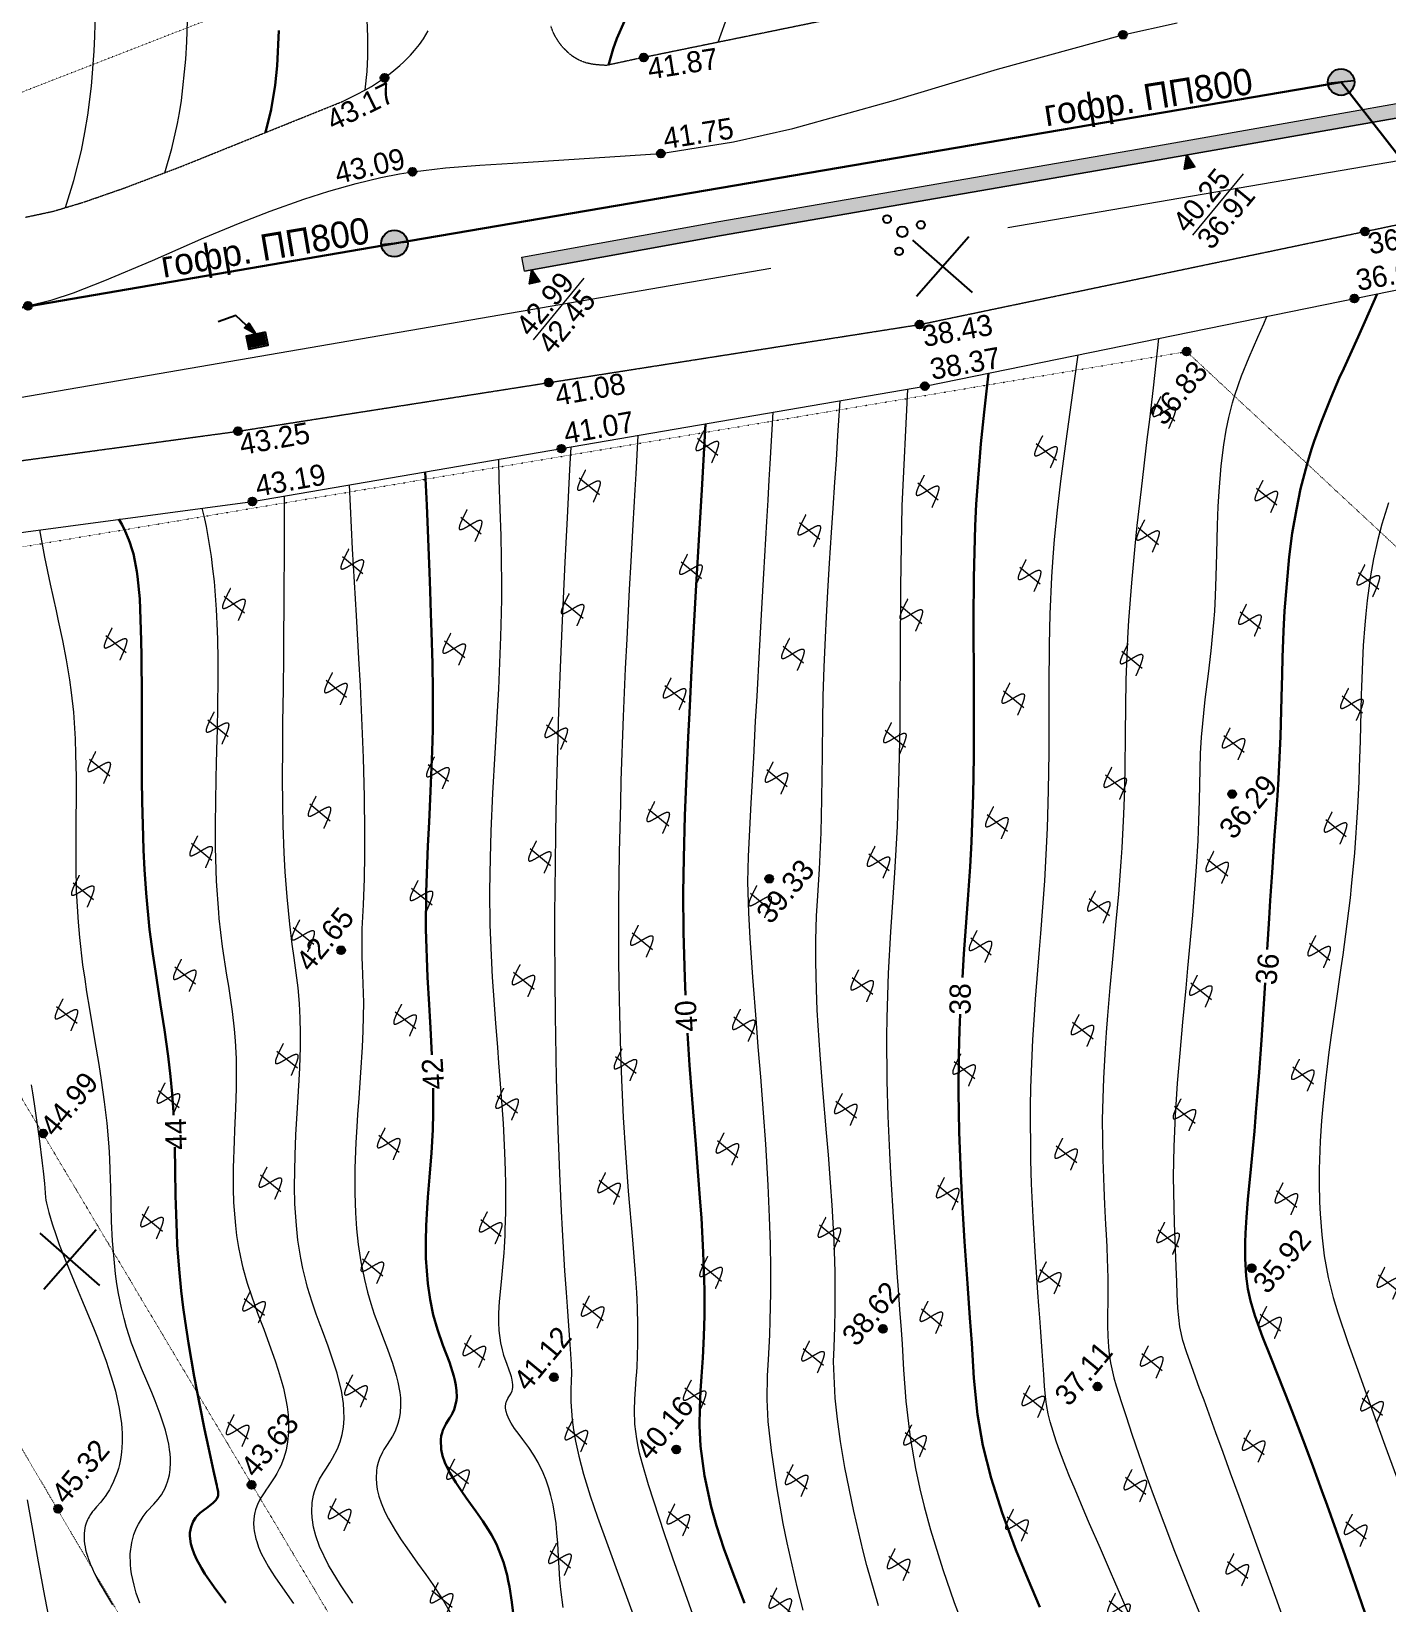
# Model space of a CAD drawing. Header units: millimetres. Extents: x -2893842 to -949497, y -1203244 to 262218.
# Drawn here: x -2146808 to -2095573, y -600486 to -541060 of the extents above; entities that cross this region are included whole.
import ezdxf

# ---------------------------------------------------------------- set-up
doc = ezdxf.new("R2010")
doc.units = ezdxf.units.MM
doc.linetypes.add('g5_05x2', pattern=[3.5, 2.5, -1])
doc.linetypes.add('g5_366', pattern=[0.85, 0.1, -0.75])
doc.layers.get('0').update_dxf_attribs({"lineweight": 5})
for name, color, linetype in [('!!!_ Размеры', 7, 'Continuous'), ('02_сетка', 253, 'Continuous'), ('06_Инженерно-технические сооружения', 253, 'Continuous'), ('07_Объекты электропередачи', 253, 'Continuous'), ('10_Границы покрытий и угодий', 253, 'Continuous'), ('13_Растительность', 253, 'Continuous'), ('19_Горизонтали', 253, 'Continuous'), ('30_Канализация', 253, 'Continuous'), ('44_Крышки колодцев', 253, 'Continuous'), ('61_Отметки высоты поверхности', 253, 'Continuous')]:
    doc.layers.add(name, color=color, linetype=linetype)
doc.styles.add('LIKE17', font='d431.shx')
doc.styles.add('LIKE32', font='peteri.shx')
doc.styles.add('LIKE36', font='pragmai.shx')
doc.styles.add('Line_GUGK', font='')
doc.styles.get('Line_GUGK').set_extended_font_data('Bm431', italic=True)
doc.linetypes.add('g5_122_kl', pattern='A,1,-1,1.5,-0.4,["Кл",Line_GUGK,S=1,R=0,X=0,Y=-0.5],-2.4,1.5,-1,4,-1,4,-1,3', length=21.8)
doc.linetypes.add('g5_280_1', pattern='A,0.001,[21,GUGK_2005.shx,S=1,R=180,X=0,Y=0],2', length=2.001)
doc.linetypes.add('g5_386_3', pattern='A,0,-3,[39,GUGK_2005.shx,S=0.5,R=0,X=2.8,Y=0],-3', length=6)

# ---------------------------------------------------------------- blocks, each defined once
blk = doc.blocks.new('g5_330')
blk.add_hatch(color=0).paths.add_polyline_path([(-0.15, 0, 1), (0.15, 0, 1)])
at = {"color": 0}
blk.add_circle((0, 0), 0.15, dxfattribs=at)
blk = doc.blocks.new('g5_113c')
blk.add_hatch(color=255).paths.add_polyline_path([(-0.331, 0.029), (0.331, 0.029), (0.331, 0.471), (-0.331, 0.471)])
at = {"color": 0}
blk.add_lwpolyline([(-0.375, 0), (0.375, 0), (0.375, 0.5), (-0.375, 0.5)], close=True, dxfattribs=at)
blk = doc.blocks.new('g5_113b')
blk.add_hatch(color=0).paths.add_polyline_path([(0, 0), (0.066, 0.482), (0.285, 0.395)])
at = {"color": 0}
blk.add_lwpolyline([(0.175, 0.439), (0.383, 0.957), (-0.089, 1.496)], dxfattribs=at)
blk.add_lwpolyline([(0, 0), (0.066, 0.482), (0.285, 0.395)], close=True, dxfattribs=at)
blk = doc.blocks.new('g5_394')
at = {"color": 0}
for centre, radius in [((0, 0.75), 0.15), ((0, 0), 0.2), ((-0.65, -0.375), 0.15), ((0.65, -0.375), 0.15)]:
    blk.add_circle(centre, radius, dxfattribs=at)
blk = doc.blocks.new('g5_330a')
blk.add_hatch(color=0).paths.add_polyline_path([(0, 0), (-0.2, 0.5), (0.2, 0.5)])
at = {"color": 0}
blk.add_lwpolyline([(0, 0), (-0.2, 0.5), (0.2, 0.5)], close=True, dxfattribs=at)
blk = doc.blocks.new('g5_117')
h = blk.add_hatch(color=255)
h.paths.add_polyline_path([(-0.299, 0.352), (0.352, -0.299, 0.177899), (0.463, 0, 0.639215)])
h.paths.add_polyline_path([(-0.352, 0.299, 0.177899), (-0.463, 0, 0.639215), (0.299, -0.352)])
at = {"color": 0}
blk.add_lwpolyline([(0.354, -0.354), (-0.354, 0.354)], dxfattribs=at)
blk.add_circle((0, 0), 0.5, dxfattribs=at)
blk = doc.blocks.new('g5_411')
at = {"color": 0, "linetype": 'Continuous', "lineweight": 15}
for points in [[(0.375, 1), (0.365, 0.998), (0.355, 0.996), (0.346, 0.994), (0.336, 0.991), (0.326, 0.989), (0.316, 0.987), (0.307, 0.985), (0.297, 0.983), (0.287, 0.981), (0.277, 0.979), (0.268, 0.976), (0.258, 0.974), (0.248, 0.972), (0.238, 0.97), (0.228, 0.968), (0.219, 0.966), (0.209, 0.963), (0.199, 0.961), (0.189, 0.959), (0.18, 0.957), (0.17, 0.955), (0.16, 0.952), (0.15, 0.95), (0.141, 0.948), (0.131, 0.946), (0.121, 0.943), (0.111, 0.941), (0.102, 0.939), (0.092, 0.937), (0.082, 0.934), (0.073, 0.932), (0.063, 0.93), (0.053, 0.927), (0.043, 0.925), (0.034, 0.923), (0.024, 0.92), (0.014, 0.918), (0.005, 0.915), (-0.005, 0.913), (-0.015, 0.911), (-0.025, 0.908), (-0.034, 0.906), (-0.044, 0.903), (-0.054, 0.901), (-0.063, 0.898), (-0.073, 0.895), (-0.083, 0.893), (-0.092, 0.89), (-0.102, 0.887), (-0.111, 0.885), (-0.121, 0.882), (-0.131, 0.879), (-0.14, 0.876), (-0.15, 0.873), (-0.159, 0.87), (-0.169, 0.867), (-0.178, 0.864), (-0.188, 0.861), (-0.197, 0.858), (-0.207, 0.855), (-0.216, 0.852), (-0.226, 0.849), (-0.235, 0.845), (-0.245, 0.842), (-0.254, 0.838), (-0.263, 0.834), (-0.272, 0.831), (-0.282, 0.827), (-0.291, 0.823), (-0.3, 0.818), (-0.309, 0.814), (-0.318, 0.809), (-0.327, 0.805), (-0.335, 0.799), (-0.344, 0.794), (-0.352, 0.788), (-0.36, 0.782), (-0.367, 0.775), (-0.374, 0.768), (-0.379, 0.76), (-0.383, 0.75), (-0.385, 0.741), (-0.384, 0.731), (-0.38, 0.721), (-0.375, 0.713), (-0.369, 0.705), (-0.361, 0.698), (-0.354, 0.692), (-0.346, 0.686), (-0.337, 0.681), (-0.329, 0.675), (-0.32, 0.67), (-0.312, 0.665), (-0.303, 0.661), (-0.294, 0.656), (-0.285, 0.652), (-0.276, 0.647), (-0.267, 0.643), (-0.258, 0.639), (-0.249, 0.635), (-0.239, 0.631), (-0.23, 0.627), (-0.221, 0.623), (-0.212, 0.619), (-0.202, 0.616), (-0.193, 0.612), (-0.184, 0.608), (-0.174, 0.605), (-0.165, 0.601), (-0.156, 0.597), (-0.146, 0.594), (-0.137, 0.59), (-0.128, 0.587), (-0.118, 0.584), (-0.109, 0.58), (-0.099, 0.577), (-0.09, 0.573), (-0.081, 0.57), (-0.071, 0.567), (-0.062, 0.563), (-0.052, 0.56), (-0.043, 0.556), (-0.034, 0.553), (-0.024, 0.55), (-0.015, 0.546), (-0.005, 0.543), (0.004, 0.54), (0.013, 0.536), (0.023, 0.533), (0.032, 0.53), (0.042, 0.526), (0.051, 0.523), (0.061, 0.519), (0.07, 0.516), (0.079, 0.513), (0.089, 0.509), (0.098, 0.506), (0.108, 0.502), (0.117, 0.499), (0.126, 0.495), (0.136, 0.492), (0.145, 0.488), (0.154, 0.485), (0.164, 0.481), (0.173, 0.477), (0.182, 0.474), (0.191, 0.47), (0.201, 0.466), (0.21, 0.462), (0.219, 0.458), (0.228, 0.454), (0.238, 0.45), (0.247, 0.446), (0.256, 0.442), (0.265, 0.438), (0.274, 0.433), (0.283, 0.429), (0.292, 0.425), (0.301, 0.42), (0.309, 0.415), (0.318, 0.41), (0.327, 0.405), (0.335, 0.4), (0.343, 0.394), (0.351, 0.388), (0.359, 0.382), (0.367, 0.375), (0.374, 0.368), (0.38, 0.36), (0.385, 0.352), (0.39, 0.343), (0.392, 0.333), (0.392, 0.323), (0.391, 0.313), (0.387, 0.304), (0.382, 0.295), (0.377, 0.287), (0.37, 0.279), (0.363, 0.272), (0.356, 0.266), (0.348, 0.259), (0.34, 0.253), (0.332, 0.248), (0.323, 0.242), (0.315, 0.237), (0.306, 0.232), (0.298, 0.227), (0.289, 0.222), (0.28, 0.217), (0.271, 0.213), (0.262, 0.208), (0.253, 0.204), (0.244, 0.2), (0.235, 0.196), (0.226, 0.192), (0.217, 0.188), (0.207, 0.184), (0.198, 0.18), (0.189, 0.176), (0.179, 0.173), (0.17, 0.169), (0.161, 0.165), (0.151, 0.162), (0.142, 0.158), (0.133, 0.155), (0.123, 0.151), (0.114, 0.148), (0.105, 0.145), (0.095, 0.141), (0.086, 0.138), (0.076, 0.135), (0.067, 0.132), (0.057, 0.129), (0.048, 0.125), (0.038, 0.122), (0.029, 0.119), (0.019, 0.116), (0.01, 0.113), (0, 0.11), (-0.009, 0.107), (-0.019, 0.104), (-0.028, 0.101), (-0.038, 0.098), (-0.048, 0.095), (-0.057, 0.092), (-0.067, 0.089), (-0.076, 0.086), (-0.086, 0.083), (-0.095, 0.08), (-0.105, 0.078), (-0.115, 0.075), (-0.124, 0.072), (-0.134, 0.069), (-0.143, 0.066), (-0.153, 0.063), (-0.162, 0.061), (-0.172, 0.058), (-0.182, 0.055), (-0.191, 0.052), (-0.201, 0.049), (-0.21, 0.047), (-0.22, 0.044), (-0.23, 0.041), (-0.239, 0.038), (-0.249, 0.036), (-0.259, 0.033), (-0.268, 0.03), (-0.278, 0.027), (-0.287, 0.025), (-0.297, 0.022), (-0.307, 0.019), (-0.316, 0.017), (-0.326, 0.014), (-0.336, 0.011), (-0.345, 0.008), (-0.355, 0.006), (-0.364, 0.003), (-0.374, 0), (-0.375, 0)], [(0, 1), (0, 0)]]:
    blk.add_lwpolyline(points, dxfattribs=at)
blk = doc.blocks.new('Топо_07.04.17')
at = {"layer": '06_Инженерно-технические сооружения', "linetype": 'Continuous', "lineweight": 20}
blk.add_hatch(color=7, dxfattribs=at).paths.add_polyline_path([(-248136, -411907), (-248172, -411368), (-240616, -410873), (-223844, -409891), (-207355, -408876), (-190024, -407855), (-155186, -405737), (-139918, -404578), (-138131, -404849), (-131816, -404123), (-122634, -403635), (-122605, -404175), (-131771, -404662), (-138141, -405394), (-139938, -405121), (-155149, -406276), (-189992, -408394), (-207322, -409415), (-223812, -410430), (-240583, -411412)])
at = {"layer": '02_сетка', "color": 3, "linetype": 'Continuous'}
for p, q in [((-231393, -414620), (-233409, -412399)), ((-233511, -414517), (-231290, -412501)), ((-270535, -448122), (-268314, -446105)), ((-268416, -448224), (-270433, -446003))]:
    blk.add_line(p, q, dxfattribs=at)
at = {"layer": '06_Инженерно-технические сооружения', "color": 7, "linetype": 'Continuous', "lineweight": 20}
blk.add_lwpolyline([(-248136, -411907), (-248172, -411368), (-240616, -410873), (-223844, -409891), (-207355, -408876), (-190024, -407855), (-155186, -405737), (-139918, -404578), (-138131, -404849), (-131816, -404123), (-122634, -403635), (-122605, -404175), (-131771, -404662), (-138141, -405394), (-139938, -405121), (-155149, -406276), (-189992, -408394), (-207322, -409415), (-223812, -410430), (-240583, -411412)], close=True, dxfattribs=at)
at = {"layer": '06_Инженерно-технические сооружения', "color": 7, "linetype": 'g5_280_1', "lineweight": 20}
blk.add_lwpolyline([(-248136, -411907), (-240583, -411412), (-223812, -410430), (-207322, -409415), (-189992, -408394), (-155149, -406276), (-139938, -405121), (-138141, -405394), (-131771, -404662), (-122605, -404175)], dxfattribs=at)
at = {"layer": '06_Инженерно-технические сооружения', "color": 7, "linetype": 'Continuous', "lineweight": 20}
for points in [[(-222872, -413405), (-220702, -411312)], [(-248092, -414523), (-245923, -412430)]]:
    blk.add_lwpolyline(points, dxfattribs=at)
at = {"layer": '10_Границы покрытий и угодий', "color": 7, "linetype": 'g5_05x2', "lineweight": 20}
for points in [[(-266649, -407752), (-265587, -407649), (-264420, -407439), (-262811, -407076), (-260603, -406515), (-258332, -405885), (-256437, -405361), (-254222, -404748)], [(-244182, -404526), (-244485, -404472), (-244736, -404412), (-244950, -404336), (-245181, -404214), (-245406, -404043), (-245543, -403907), (-245721, -403687), (-245840, -403501), (-245970, -403235), (-246037, -403049), (-246096, -402820)], [(-225041, -402812), (-242987, -404408), (-244182, -404526)], [(-278648, -417121), (-259581, -416703), (-233521, -415597), (-196715, -412158), (-161399, -409892), (-133928, -408179), (-125492, -407524), (-121588, -407214), (-118264, -406906), (-115918, -406641), (-114022, -406389), (-112355, -406131), (-110789, -405857), (-109577, -405624), (-108418, -405387), (-107407, -405170), (-106349, -404921), (-105640, -404725), (-105131, -404562)]]:
    blk.add_lwpolyline(points, dxfattribs=at)
at = {"layer": '10_Границы покрытий и угодий', "color": 7, "linetype": 'Continuous', "lineweight": 20}
for points in [[(-254222, -404748), (-253695, -404557), (-253329, -404413), (-253091, -404311), (-252807, -404175), (-252566, -404046), (-252266, -403866), (-251934, -403642), (-251780, -403529), (-251496, -403302), (-251320, -403147), (-251109, -402939), (-250936, -402745), (-250725, -402464)], [(-266935, -411099), (-266004, -410972), (-265174, -410803), (-263935, -410468), (-262068, -409922), (-260034, -409287), (-258606, -408883), (-257431, -408574), (-256120, -408267), (-255146, -408072), (-254089, -407898), (-253129, -407781), (-252420, -407722), (-251917, -407695), (-250666, -407682), (-249354, -407729), (-248114, -407805), (-242511, -408068), (-239735, -407936), (-237446, -407687), (-233543, -407068), (-229504, -406329), (-224644, -405571), (-222556, -405357)], [(-359382, -424547), (-341734, -423220), (-325546, -421662), (-312242, -421595), (-280245, -419830), (-259339, -419402), (-247502, -418736), (-233584, -417936), (-192698, -414318), (-171862, -412675), (-150283, -411233), (-124807, -409991), (-112825, -409504), (-90533, -407849)]]:
    blk.add_lwpolyline(points, dxfattribs=at)
at = {"layer": '10_Границы покрытий и угодий', "color": 7, "linetype": 'g5_366', "lineweight": 20}
for points in [[(-267150, -403277), (-267150, -403277), (-326166, -406624), (-356552, -405124), (-361266, -393704), (-339079, -309702), (-229414, -315118), (-251446, -399128)], [(-279632, -420739), (-223602, -417753), (-111232, -549024), (-138885, -550668), (-159746, -548939), (-222726, -546695)], [(-230800, -546912), (-359768, -552066), (-367451, -522820), (-358205, -425779), (-286667, -421066)]]:
    blk.add_lwpolyline(points, close=True, dxfattribs=at)
at = {"layer": '13_Растительность', "color": 7, "linetype": 'g5_386_3', "lineweight": 20}
for points in [[(-229785, -412326), (-126986, -406451)], [(-274981, -414930), (-238868, -412845)]]:
    blk.add_lwpolyline(points, dxfattribs=at)
at = {"layer": '19_Горизонтали', "color": 42, "linetype": 'Continuous', "lineweight": 20}
for points in [[(-265106, -407563), (-264674, -406576), (-264267, -405480), (-264057, -404821), (-263876, -404187), (-263614, -403113), (-263359, -401806), (-263270, -401250), (-263144, -400346)], [(-261230, -406674), (-260859, -405796), (-260539, -404882), (-260417, -404484), (-260292, -404031), (-259950, -402495), (-259839, -401851), (-259725, -401060)], [(-253344, -404419), (-253188, -403730), (-253102, -403173), (-253023, -402438), (-252970, -401793)], [(-239880, -404132), (-239370, -403093)], [(-216665, -424294), (-217009, -425071), (-217226, -425628), (-217466, -426336), (-217650, -426959), (-217882, -427872), (-217992, -428371), (-218075, -428778), (-218217, -429545), (-218267, -429842), (-218462, -431100), (-218504, -431393), (-218589, -431997), (-218746, -433125), (-218888, -434103), (-218973, -434657), (-219130, -435616), (-219437, -437302), (-219696, -438556), (-219790, -438977), (-220018, -439945), (-220308, -441092), (-220432, -441568), (-220799, -442960), (-221085, -444058), (-221244, -444684), (-221373, -445214), (-221496, -445734), (-221706, -446690), (-221815, -447233), (-221953, -447994), (-222111, -449049), (-222172, -449563), (-222238, -450291), (-222266, -450721), (-222293, -451517), (-222285, -452328), (-222233, -453154), (-222132, -453925), (-222024, -454523), (-221763, -455714), (-221553, -456617), (-221304, -457670), (-220818, -459692), (-220335, -461684)], [(-224600, -417143), (-225013, -418967), (-225289, -420140), (-225467, -420892), (-225901, -422731), (-226208, -424073), (-226379, -424848), (-226664, -426211), (-226664, -426211), (-226929, -427608), (-227043, -428267), (-227146, -428914), (-227280, -429830), (-227280, -429830), (-227540, -431850), (-227710, -433201), (-227852, -434247), (-227946, -434874), (-228154, -436123), (-228248, -436642), (-228480, -437848), (-228687, -438874), (-228807, -439455), (-229004, -440404), (-229192, -441322), (-229402, -442371), (-229523, -443001), (-229632, -443597), (-229820, -444702), (-229936, -445464), (-230043, -446255), (-230199, -447756), (-230277, -448817), (-230318, -449454), (-230365, -450210), (-230389, -450597), (-230421, -451063), (-230457, -451538), (-230482, -451837), (-230521, -452269), (-230581, -452830), (-230609, -453065), (-230682, -453666), (-230721, -454022), (-230757, -454425), (-230779, -454817), (-230784, -455098), (-230776, -455426), (-230776, -455426), (-230717, -456007), (-230659, -456320), (-230530, -456965), (-230417, -457517), (-230271, -458202), (-230097, -458995), (-229918, -459781), (-229734, -460559), (-229172, -462785), (-228688, -464557), (-228094, -466605)], [(-225129, -466776), (-225530, -465095), (-225709, -464342), (-226511, -461000), (-226730, -460092), (-226924, -459288), (-227112, -458510), (-227420, -457240), (-227533, -456775), (-227694, -456118), (-227873, -455344), (-227955, -454900), (-228013, -454379), (-228013, -454379), (-228016, -453664), (-227980, -453130), (-227940, -452673), (-227895, -452106), (-227775, -450439), (-227607, -448700), (-227457, -447573), (-227274, -446411), (-227059, -445208), (-226842, -444094), (-226604, -442937), (-226337, -441672), (-226179, -440930), (-225767, -438956), (-225423, -437159), (-225256, -436190), (-225139, -435442), (-225033, -434683), (-224797, -432920), (-224687, -432300), (-224383, -430905), (-224156, -429960), (-223954, -429102), (-223729, -428050), (-223650, -427622), (-223556, -427059), (-223446, -426329), (-223327, -425471), (-223180, -424412), (-223075, -423708), (-222982, -423152), (-222795, -422193), (-222606, -421413), (-222451, -420874), (-222296, -420404), (-222094, -419873), (-221992, -419632), (-221795, -419209), (-221638, -418896), (-221277, -418232), (-220867, -417519), (-220585, -417034), (-220436, -416773)], [(-231167, -464923), (-231546, -463680), (-231668, -463285), (-231947, -462373), (-232244, -461395), (-232375, -460956), (-232646, -460037), (-232792, -459528), (-232893, -459168), (-233056, -458555), (-233153, -458142), (-233290, -457398), (-233329, -457080), (-233357, -456723), (-233365, -456426), (-233356, -456023), (-233332, -455584), (-233288, -454699), (-233258, -453967), (-233238, -453435), (-233221, -452988), (-233201, -452481), (-233142, -451143), (-233059, -449626), (-232972, -448370), (-232897, -447471), (-232683, -445462), (-232588, -444741), (-232311, -442968), (-232146, -442035), (-232036, -441441), (-231681, -439599), (-231565, -439002), (-231191, -437035), (-230858, -435066), (-230658, -433660), (-230480, -432234), (-230388, -431448), (-230194, -429769), (-230000, -428174), (-229845, -427034), (-229628, -425649), (-229496, -424907), (-229367, -424252), (-229132, -423159), (-228881, -422087), (-228512, -420610), (-227958, -418464), (-227687, -417415)], [(-239409, -418271), (-239738, -420197), (-239840, -420797), (-239970, -421554), (-240105, -422342), (-240440, -424295), (-240664, -425602), (-240937, -427196), (-241223, -428875), (-241381, -429803), (-241610, -431159), (-241897, -432864), (-242103, -434102), (-242226, -434861), (-242355, -435810), (-242455, -436980), (-242509, -437931), (-242576, -439407), (-242640, -441153), (-242670, -442053), (-242707, -443195), (-242756, -444559), (-242806, -445750), (-242888, -447299), (-242970, -448502), (-243054, -449518), (-243142, -450423), (-243247, -451340), (-243389, -452398), (-243468, -452922), (-243626, -453860), (-243726, -454448), (-243843, -455342), (-243890, -456175), (-243896, -457278), (-243855, -458673), (-243767, -460070), (-243702, -460816), (-243506, -462520), (-243379, -463413)], [(-240520, -463576), (-240784, -462006), (-240866, -461452), (-241054, -459917), (-241196, -458238), (-241247, -457243), (-241270, -456386), (-241267, -455592), (-241169, -454204), (-241091, -453681), (-240972, -452911), (-240888, -452282), (-240791, -451441), (-240732, -450841), (-240638, -449668), (-240559, -448318), (-240521, -447463), (-240483, -446418), (-240457, -445579), (-240411, -443934), (-240368, -442615), (-240319, -441512), (-240286, -440925), (-240232, -440149), (-240137, -439109), (-240041, -438290), (-239908, -437384), (-239810, -436820), (-239596, -435640), (-239378, -434264), (-239211, -433024), (-239001, -431312), (-238847, -430064), (-238725, -429157), (-238567, -428069), (-238393, -426954), (-238267, -426190), (-238104, -425235), (-237918, -424179), (-237713, -423040), (-237548, -422135), (-237370, -421156), (-237222, -420344), (-237058, -419426), (-236991, -419045), (-236832, -418123)], [(-234254, -417975), (-234959, -422340), (-235252, -424558), (-235356, -425405), (-235651, -427889), (-235895, -429938), (-235976, -430588), (-236197, -432274), (-236505, -434369), (-236798, -436099), (-237204, -438303), (-237468, -439837), (-237709, -441509), (-237795, -442209), (-237971, -443876), (-238086, -445214), (-238184, -446594), (-238232, -447372), (-238330, -449238), (-238372, -450158), (-238413, -451141), (-238440, -451787), (-238470, -452523), (-238502, -453302), (-238526, -453841), (-238575, -454811), (-238606, -455481), (-238623, -456007), (-238619, -457389), (-238549, -458573), (-238473, -459360), (-238389, -460033), (-238251, -460939), (-237957, -462485), (-237663, -463770), (-237313, -465128)], [(-252382, -462298), (-252392, -461603), (-252382, -461224), (-252360, -460789), (-252335, -460370), (-252307, -459859), (-252292, -459465), (-252288, -459112), (-252294, -458788), (-252318, -458397), (-252359, -458034), (-252406, -457751), (-252477, -457431), (-252556, -457149), (-252701, -456738), (-252829, -456444), (-252986, -456138), (-253180, -455804), (-253297, -455608), (-253440, -455357), (-253547, -455142), (-253609, -454993), (-253664, -454814), (-253685, -454688), (-253689, -454559), (-253681, -454485), (-253660, -454395), (-253641, -454341), (-253627, -454309), (-253566, -454205), (-253517, -454142), (-253439, -454044), (-253424, -454022), (-253375, -453935), (-253355, -453884), (-253333, -453806), (-253319, -453712), (-253315, -453609), (-253326, -453464), (-253335, -453403), (-253358, -453284), (-253390, -453147), (-253410, -453067), (-253439, -452958), (-253458, -452884), (-253498, -452718), (-253527, -452577), (-253540, -452503), (-253562, -452352), (-253589, -452087), (-253598, -451893), (-253599, -451799), (-253596, -451607), (-253578, -451305), (-253538, -450962), (-253465, -450525), (-253311, -449797), (-253190, -449243), (-253086, -448713), (-253051, -448517), (-252973, -448056), (-252940, -447845), (-252851, -447211), (-252793, -446738), (-252759, -446428), (-252729, -446131), (-252683, -445627), (-252629, -444941), (-252562, -443851), (-252529, -443171), (-252496, -442351), (-252467, -441556), (-252447, -440966), (-252416, -440044), (-252367, -438826), (-252341, -438301), (-252293, -437480), (-252206, -436332), (-252076, -435071), (-251995, -434405), (-251918, -433824), (-251770, -432810), (-251544, -431389), (-251293, -429901), (-251178, -429233), (-251060, -428548), (-250883, -427497), (-250578, -425554), (-250452, -424648), (-250386, -424122), (-250328, -423636), (-250219, -422579), (-250144, -421759), (-250060, -420751), (-249970, -419647), (-249903, -418871)], [(-247141, -418715), (-247285, -419557), (-247587, -421358), (-247742, -422294), (-247859, -423011), (-247991, -423823), (-248255, -425484), (-248437, -426661), (-248627, -427916), (-248784, -428977), (-248874, -429599), (-249177, -431757), (-249359, -433118), (-249517, -434344), (-249743, -436201), (-249838, -437022), (-250012, -438597), (-250161, -440037), (-250232, -440760), (-250381, -442369), (-250453, -443207), (-250546, -444351), (-250666, -445967), (-250761, -447394), (-250804, -448102), (-250887, -449643), (-250927, -450464), (-250950, -451005), (-250965, -451367), (-250993, -452084), (-251006, -452442), (-251018, -452793), (-251040, -453192), (-251071, -453521), (-251112, -453806), (-251162, -454138), (-251210, -454598), (-251235, -455275), (-251228, -455669), (-251203, -456098), (-251145, -456677), (-251044, -457374), (-250888, -458209), (-250705, -459042), (-250440, -460159), (-250197, -461165), (-249957, -462152), (-249620, -463549)], [(-247498, -463296), (-247773, -462123), (-248049, -460913), (-248258, -459962), (-248647, -458051), (-248798, -457195), (-248848, -456827), (-248876, -456570), (-248897, -456276), (-248901, -455709), (-248857, -455180), (-248797, -454772), (-248730, -454394), (-248659, -454018), (-248609, -453757), (-248575, -453566), (-248509, -453171), (-248442, -452695), (-248362, -451982), (-248309, -451364), (-248287, -451041), (-248271, -450766), (-248237, -450066), (-248198, -448776), (-248149, -446930), (-248090, -445475), (-248019, -444139), (-247926, -442716), (-247848, -441687), (-247723, -440235), (-247613, -439084), (-247521, -438191), (-247280, -436071), (-247039, -434153), (-246790, -432322), (-246668, -431463), (-246309, -429064), (-246027, -427269), (-245849, -426172), (-245542, -424315), (-245367, -423277), (-245132, -421891), (-244912, -420603), (-244809, -420002), (-244564, -418567)], [(-261270, -419442), (-261214, -419858), (-261187, -420146), (-261187, -420146), (-261125, -421292), (-261118, -421762), (-261120, -422249), (-261157, -423304), (-261210, -424114), (-261237, -424451), (-261307, -425176), (-261395, -425969), (-261515, -426920), (-261645, -427876), (-261685, -428162), (-261814, -429087), (-261894, -429662), (-262010, -430533), (-262112, -431360), (-262209, -432254), (-262313, -433514), (-262368, -434709), (-262373, -434928), (-262367, -436003), (-262326, -437100), (-262307, -437519), (-262290, -437961), (-262275, -438486), (-262272, -439160), (-262283, -439598), (-262327, -440273), (-262375, -440759), (-262453, -441393), (-262561, -442129), (-262693, -442973), (-262755, -443368), (-262900, -444368), (-262989, -445150), (-263032, -445675), (-263048, -445963), (-263064, -446545), (-263060, -446917), (-263039, -447387), (-262981, -447999), (-262959, -448169), (-262861, -448758), (-262758, -449254), (-262600, -449928), (-262440, -450563), (-262295, -451146), (-262143, -451801), (-262067, -452166), (-261998, -452554), (-261953, -452865), (-261907, -453310), (-261893, -453574), (-261890, -453877), (-261904, -454173), (-261916, -454299), (-261949, -454548), (-262023, -454896), (-262119, -455202), (-262252, -455518), (-262383, -455762), (-262451, -455873), (-262562, -456033), (-262653, -456152), (-262859, -456400), (-262981, -456542), (-263014, -456580), (-263121, -456707), (-263262, -456886), (-263384, -457063), (-263452, -457180), (-263519, -457318), (-263553, -457406), (-263595, -457537), (-263647, -457813), (-263659, -457990), (-263658, -458098), (-263630, -458404), (-263611, -458510), (-263561, -458732), (-263488, -458976), (-263277, -459516), (-263198, -459688), (-263064, -459959), (-262493, -460996)], [(-260258, -461237), (-260647, -460500), (-261010, -459711), (-261271, -458962), (-261368, -458546), (-261415, -458218), (-261429, -457849), (-261416, -457627), (-261357, -457276), (-261278, -457013), (-261226, -456882), (-261114, -456653), (-260980, -456436), (-260821, -456220), (-260706, -456079), (-260529, -455864), (-260403, -455705), (-260177, -455370), (-260046, -455116), (-259943, -454855), (-259865, -454586), (-259804, -454264), (-259773, -453954), (-259765, -453690), (-259786, -453198), (-259831, -452802), (-259874, -452525), (-259931, -452218), (-260095, -451476), (-260242, -450878), (-260299, -450643), (-260403, -450213), (-260507, -449751), (-260615, -449178), (-260648, -448964), (-260712, -448445), (-260746, -448048), (-260772, -447513), (-260775, -447355), (-260773, -446797), (-260734, -445976), (-260675, -445325), (-260522, -444150), (-260401, -443390), (-260227, -442389), (-260048, -441352), (-259972, -440885), (-259859, -440111), (-259796, -439593), (-259742, -439026), (-259705, -438467), (-259689, -437872), (-259711, -436734), (-259727, -436212), (-259737, -435443), (-259722, -434414), (-259685, -433468), (-259642, -432747), (-259562, -431716), (-259488, -430911), (-259383, -429921), (-259252, -428806), (-259131, -427831), (-258974, -426608), (-258814, -425353), (-258499, -422715), (-258377, -421657), (-258233, -420393), (-258233, -420393), (-258112, -419333)], [(-255634, -419194), (-255791, -421609), (-255930, -424132), (-256019, -425763), (-256079, -426797), (-256265, -429507), (-256394, -430987), (-256533, -432322), (-256634, -433167), (-256752, -434047), (-256900, -435033), (-257044, -435932), (-257094, -436285), (-257170, -437008), (-257192, -437300), (-257240, -437998), (-257304, -438703), (-257442, -439771), (-257538, -440378), (-257705, -441326), (-257883, -442279), (-257996, -442886), (-258082, -443355), (-258183, -443941), (-258329, -444893), (-258414, -445578), (-258442, -445841), (-258500, -446572), (-258526, -447180), (-258529, -447785), (-258504, -448440), (-258446, -449125), (-258382, -449612), (-258308, -450049), (-258223, -450468), (-258119, -450907), (-257966, -451502), (-257878, -451844), (-257825, -452060), (-257750, -452389), (-257661, -452868), (-257627, -453122), (-257600, -453517), (-257601, -453727), (-257621, -453996), (-257671, -454283), (-257730, -454494), (-257798, -454673), (-257943, -454950), (-258065, -455129), (-258165, -455257), (-258325, -455452), (-258436, -455592), (-258509, -455693), (-258643, -455915), (-258709, -456054), (-258775, -456235), (-258810, -456364), (-258856, -456643), (-258866, -456855), (-258857, -457074), (-258825, -457321), (-258770, -457581), (-258664, -457940), (-258561, -458217), (-258351, -458697), (-258174, -459056), (-257998, -459391), (-257656, -460011), (-257397, -460475), (-257181, -460871), (-256967, -461287), (-256846, -461538), (-256652, -461977)], [(-271615, -462029), (-271798, -459664), (-271891, -458339), (-271978, -456966), (-272037, -455963)], [(-270135, -440391), (-270121, -440692), (-270102, -441118), (-270088, -441466), (-270060, -442443), (-270050, -443374), (-270051, -443677), (-270058, -444152), (-270068, -444506), (-270074, -444687), (-270074, -444785), (-270067, -444897), (-270042, -445098), (-270017, -445264), (-269940, -445696), (-269843, -446152), (-269759, -446507), (-269614, -447063), (-269470, -447581), (-269249, -448344), (-269158, -448651), (-269011, -449152), (-268812, -449847), (-268724, -450171), (-268656, -450427), (-268493, -451096), (-268433, -451371), (-268330, -451914), (-268277, -452253), (-268206, -452925), (-268189, -453349), (-268188, -453485), (-268194, -453694), (-268203, -453854), (-268223, -454075), (-268237, -454184), (-268274, -454414), (-268303, -454557), (-268356, -454768), (-268396, -454903), (-268439, -455032), (-268492, -455170), (-268558, -455324), (-268728, -455648), (-268853, -455843), (-268921, -455937), (-269003, -456043), (-269115, -456174), (-269177, -456242), (-269303, -456369), (-269476, -456526), (-269597, -456633), (-269648, -456683), (-269710, -456750), (-269740, -456786), (-269801, -456864), (-269848, -456932), (-269874, -456974), (-269938, -457095), (-269982, -457197), (-270006, -457263), (-270037, -457369), (-270057, -457461), (-270071, -457547), (-270081, -457633), (-270088, -457745), (-270088, -457867), (-270082, -457981), (-270072, -458090), (-270054, -458217), (-270023, -458382), (-270011, -458436), (-269983, -458554), (-269958, -458644), (-269900, -458836), (-269845, -458996), (-269800, -459120), (-269758, -459230), (-269659, -459473), (-269593, -459625), (-269542, -459740), (-269449, -459944), (-269293, -460275)], [(-268264, -460325), (-268352, -459938), (-268404, -459633), (-268448, -459193), (-268453, -459015), (-268450, -458841), (-268411, -458436), (-268307, -458008), (-268192, -457718), (-268136, -457607), (-268066, -457482), (-267982, -457353), (-267766, -457082), (-267589, -456903), (-267311, -456663), (-267133, -456501), (-267041, -456404), (-266991, -456347), (-266892, -456217), (-266822, -456112), (-266752, -455988), (-266702, -455886), (-266652, -455765), (-266606, -455632), (-266555, -455440), (-266510, -455173), (-266495, -455009), (-266488, -454841), (-266488, -454683), (-266498, -454471), (-266517, -454262), (-266561, -453941), (-266689, -453307), (-266822, -452788), (-266912, -452467), (-267048, -452001), (-267193, -451511), (-267376, -450853), (-267461, -450517), (-267586, -449912), (-267644, -449562), (-267698, -449151), (-267747, -448599), (-267767, -448226), (-267777, -447843), (-267745, -446591), (-267695, -445869), (-267583, -444589), (-267529, -443932), (-267497, -443491), (-267473, -443051), (-267449, -442153), (-267452, -441343), (-267475, -440509), (-267500, -439913), (-267550, -438954), (-267612, -437797), (-267644, -437130), (-267663, -436649), (-267678, -436102), (-267684, -435060), (-267670, -434474), (-267600, -433291), (-267513, -432362), (-267399, -431334), (-267327, -430740), (-267200, -429674), (-267126, -429013), (-267043, -428148), (-266998, -427566), (-266949, -426562), (-266942, -425816), (-266954, -425333), (-266994, -424561), (-267051, -423826), (-267125, -423058), (-267164, -422684), (-267272, -421652), (-267369, -420617), (-267440, -419568)]]:
    blk.add_lwpolyline(points, dxfattribs=at)
at = {"layer": '19_Горизонтали', "color": 42, "linetype": 'Continuous', "lineweight": 30}
for points in [[(-256343, -401822), (-256555, -403137), (-256713, -403855), (-256966, -404747), (-257276, -405593)], [(-244104, -404519), (-243851, -403929), (-243672, -403555), (-243312, -402943)], [(-216197, -416398), (-216779, -417389), (-217099, -417923), (-217774, -419053), (-217980, -419405), (-218365, -420079), (-218849, -420978), (-219188, -421664), (-219322, -421953), (-219553, -422483), (-219701, -422849), (-219905, -423401), (-220153, -424150), (-220407, -425032), (-220623, -425903), (-221025, -427913), (-221151, -428674), (-221301, -429657), (-221393, -430295), (-221515, -431161), (-221722, -432618), (-221972, -434205), (-222081, -434826), (-222241, -435689), (-222359, -436319), (-222612, -437688), (-222800, -438735), (-222920, -439410), (-223126, -440569)], [(-234694, -440318), (-234535, -439439), (-234344, -438428), (-234151, -437409), (-233929, -436191), (-233771, -435257), (-233510, -433501), (-233325, -432062), (-233195, -430955), (-233022, -429403), (-232748, -426928), (-232557, -425349), (-232427, -424375), (-232284, -423398), (-232154, -422585), (-231729, -420341), (-231470, -419165), (-231135, -417720)], [(-241987, -418419), (-242370, -420664), (-242658, -422343), (-243053, -424647), (-243361, -426459), (-243558, -427629), (-243822, -429208), (-243972, -430114), (-244205, -431564), (-244205, -431564), (-244432, -433045), (-244656, -434646), (-244818, -435941), (-244978, -437437), (-245127, -439135), (-245176, -439805)], [(-264426, -419506), (-264335, -419731), (-264242, -419978), (-264141, -420316), (-264105, -420469), (-264072, -420634), (-264034, -420868), (-264002, -421136), (-263974, -421542), (-263969, -421729), (-263986, -422589), (-264040, -423368), (-264109, -424159), (-264165, -424747), (-264323, -426260), (-264460, -427475), (-264571, -428462), (-264672, -429389), (-264756, -430212), (-264874, -431529), (-264912, -432040), (-264959, -432772), (-265000, -433672), (-265022, -435054), (-265022, -435054), (-265007, -435985), (-264986, -436648), (-264933, -437932), (-264896, -438881), (-264869, -439895), (-264866, -440665), (-264878, -441325), (-264910, -442028), (-264918, -442138)], [(-254953, -440964), (-254892, -439948), (-254870, -439513), (-254846, -439067), (-254788, -438025), (-254644, -436217), (-254475, -434830), (-254210, -433088), (-254067, -432215), (-253876, -431054), (-253646, -429559), (-253537, -428752), (-253367, -427289), (-253265, -426261), (-253162, -425074), (-253106, -424376), (-253041, -423524), (-252989, -422813), (-252801, -420288), (-252718, -419029)], [(-245259, -441243), (-245324, -442456), (-245386, -444218), (-245422, -445466), (-245454, -446485), (-245497, -447644), (-245525, -448242), (-245602, -449551), (-245720, -450958), (-245828, -451922), (-245934, -452700), (-246064, -453506), (-246191, -454200), (-246292, -454742), (-246398, -455375), (-246484, -456049), (-246531, -456818), (-246507, -457951), (-246383, -459145), (-246265, -459877), (-246087, -460762), (-245844, -461785), (-245545, -462911)], [(-234473, -464309), (-234801, -463204), (-235123, -462063), (-235486, -460604), (-235753, -459255), (-235922, -457991), (-235995, -456809), (-235968, -455427), (-235901, -454107), (-235862, -453145), (-235810, -451841), (-235740, -450250), (-235661, -448755), (-235594, -447689), (-235472, -446113), (-235327, -444614), (-235158, -443213), (-235028, -442289), (-234930, -441683)], [(-223346, -441816), (-223484, -442590), (-223730, -443951), (-223951, -445141), (-224096, -445904), (-224241, -446646), (-224381, -447345), (-224647, -448623), (-224913, -449875), (-225042, -450532), (-225145, -451134), (-225197, -451489), (-225268, -452098), (-225310, -452751), (-225299, -453237), (-225252, -453702), (-225154, -454273), (-224955, -455100), (-224728, -455916), (-224536, -456607), (-224213, -457805), (-224003, -458611), (-223795, -459431), (-223603, -460204), (-223376, -461140), (-223241, -461702), (-222780, -463685), (-222516, -464848), (-222196, -466277)], [(-254278, -462504), (-254283, -461874), (-254306, -461296), (-254325, -461055), (-254347, -460842), (-254427, -460336), (-254618, -459631), (-254764, -459257), (-254860, -459045), (-255028, -458709), (-255253, -458296), (-255420, -457998), (-255554, -457759), (-255696, -457502), (-255880, -457146), (-256058, -456756), (-256139, -456543), (-256203, -456339), (-256261, -456085), (-256288, -455833), (-256263, -455476), (-256224, -455322), (-256182, -455209), (-256140, -455119), (-256037, -454949), (-255985, -454879), (-255985, -454879), (-255840, -454699), (-255756, -454593), (-255708, -454525), (-255629, -454392), (-255506, -454063), (-255479, -453923), (-255458, -453694), (-255460, -453481), (-255477, -453284), (-255496, -453142), (-255608, -452593), (-255782, -451918), (-255919, -451315), (-256009, -450749), (-256065, -450153), (-256084, -449545), (-256044, -448580), (-255979, -447946), (-255895, -447353), (-255785, -446708), (-255707, -446294), (-255562, -445554), (-255386, -444649), (-255238, -443792), (-255149, -443152), (-255104, -442774), (-255060, -442351), (-255050, -442226)], [(-265010, -443344), (-265089, -444202), (-265182, -445166), (-265245, -445868), (-265300, -446580), (-265327, -447019), (-265364, -447939), (-265375, -448762), (-265371, -449405), (-265360, -449929), (-265328, -450770), (-265254, -452041), (-265168, -453161), (-265087, -454068), (-265019, -454776), (-264929, -455669), (-264888, -456068), (-264871, -456233), (-264863, -456315), (-264853, -456408), (-264847, -456475), (-264847, -456525), (-264864, -456617), (-264885, -456667), (-264941, -456748), (-264975, -456785), (-265082, -456874), (-265226, -456967), (-265358, -457041), (-265451, -457094), (-265611, -457194), (-265738, -457295), (-265804, -457358), (-265907, -457483), (-266014, -457677), (-266053, -457789), (-266078, -457895), (-266095, -458024), (-266088, -458312), (-266061, -458490), (-266008, -458706), (-265932, -458940), (-265861, -459123), (-265798, -459271), (-265691, -459500), (-265475, -459915), (-265355, -460133), (-265217, -460373), (-265036, -460685)]]:
    blk.add_lwpolyline(points, dxfattribs=at)
at = {"layer": '30_Канализация', "color": 3, "linetype": 'g5_122_kl', "lineweight": 30}
for points in [[(-452540, -398562), (-437142, -393496), (-384104, -397406), (-367569, -399408), (-356685, -415206), (-297162, -412841), (-252901, -410314), (-216649, -408284)], [(-49484, -569330), (-76451, -559373), (-96911, -556312), (-193544, -446045), (-216649, -408284)]]:
    blk.add_lwpolyline(points, dxfattribs=at)
at = {"layer": '06_Инженерно-технические сооружения', "color": 7, "linetype": 'Continuous', "lineweight": 20, "xscale": 999.9999999999997, "yscale": 999.9999999999997, "zscale": 999.9999999999997, "rotation": 185.9463273900247}
for p in [(-222751, -410365, -67200), (-247850, -411888, -67200)]:
    blk.add_blockref('g5_330a', p, dxfattribs=at)
at = {"layer": '07_Объекты электропередачи', "color": 7, "linetype": 'Continuous', "lineweight": 20}
for name, xscale, yscale, zscale, rotation in [('g5_113b', 999.9999999999998, 999.9999999999998, 999.9999999999998, 61.79992195614179), ('g5_113c', 1000, 1000, 1000, 185.1424591440257)]:
    blk.add_blockref(name, (-258499, -413130, -67200), dxfattribs=dict(at, xscale=xscale, yscale=yscale, zscale=zscale, rotation=rotation))
at = {"layer": '13_Растительность', "color": 7, "linetype": 'Continuous', "lineweight": 20, "xscale": 999.9999999999995, "yscale": 999.9999999999995, "zscale": 999.9999999999995, "rotation": 43.98139083737546}
for name, p in [('g5_394', (-233772, -412037, -67200)), ('g5_411', (-241652, -419643, -67200)), ('g5_411', (-224337, -420304, -67200)), ('g5_411', (-246267, -420622, -67200)), ('g5_411', (-250881, -421600, -67200)), ('g5_411', (-228952, -421283, -67200)), ('g5_411', (-233566, -422262, -67200)), ('g5_411', (-255495, -422579, -67200)), ('g5_411', (-238180, -423241, -67200)), ('g5_411', (-260110, -423558, -67200)), ('g5_411', (-220865, -423902, -67200)), ('g5_411', (-264724, -424537, -67200)), ('g5_411', (-242794, -424219, -67200)), ('g5_411', (-247409, -425198, -67200)), ('g5_411', (-225479, -424881, -67200)), ('g5_411', (-230094, -425860, -67200)), ('g5_411', (-252023, -426177, -67200)), ('g5_411', (-234708, -426839, -67200)), ('g5_411', (-256637, -427156, -67200)), ('g5_411', (-217393, -427500, -67200)), ('g5_411', (-261252, -428135, -67200)), ('g5_411', (-239322, -427817, -67200)), ('g5_411', (-243937, -428796, -67200)), ('g5_411', (-222007, -428479, -67200)), ('g5_411', (-265866, -429113, -67200)), ('g5_411', (-248551, -429775, -67200)), ('g5_411', (-226622, -429458, -67200)), ('g5_411', (-231236, -430436, -67200)), ('g5_411', (-253165, -430754, -67200)), ('g5_411', (-257780, -431732, -67200)), ('g5_411', (-235850, -431415, -67200)), ('g5_411', (-240465, -432394, -67200)), ('g5_411', (-218535, -432077, -67200)), ('g5_411', (-262394, -432711, -67200)), ('g5_411', (-245079, -433373, -67200)), ('g5_411', (-223149, -433055, -67200)), ('g5_411', (-267008, -433690, -67200)), ('g5_411', (-227764, -434034, -67200)), ('g5_411', (-249693, -434351, -67200)), ('g5_411', (-254308, -435330, -67200)), ('g5_411', (-232378, -435013, -67200)), ('g5_411', (-258922, -436309, -67200)), ('g5_411', (-236992, -435992, -67200)), ('g5_411', (-241607, -436971, -67200)), ('g5_411', (-219677, -436653, -67200)), ('g5_411', (-263536, -437288, -67200)), ('g5_411', (-224292, -437632, -67200)), ('g5_411', (-268151, -438267, -67200)), ('g5_411', (-246221, -437949, -67200)), ('g5_411', (-250835, -438928, -67200)), ('g5_411', (-228906, -438611, -67200)), ('g5_411', (-255450, -439907, -67200)), ('g5_411', (-233520, -439590, -67200)), ('g5_411', (-238135, -440568, -67200)), ('g5_411', (-260064, -440886, -67200)), ('g5_411', (-220820, -441230, -67200)), ('g5_411', (-264678, -441864, -67200)), ('g5_411', (-242749, -441547, -67200)), ('g5_411', (-247363, -442526, -67200)), ('g5_411', (-225434, -442209, -67200)), ('g5_411', (-251978, -443505, -67200)), ('g5_411', (-230048, -443187, -67200)), ('g5_411', (-234663, -444166, -67200)), ('g5_411', (-256592, -444484, -67200)), ('g5_411', (-261206, -445462, -67200)), ('g5_411', (-239277, -445145, -67200)), ('g5_411', (-221962, -445806, -67200)), ('g5_411', (-265821, -446441, -67200)), ('g5_411', (-243891, -446124, -67200)), ('g5_411', (-248505, -447103, -67200)), ('g5_411', (-226576, -446785, -67200)), ('g5_411', (-231190, -447764, -67200)), ('g5_411', (-253120, -448081, -67200)), ('g5_411', (-257734, -449060, -67200)), ('g5_411', (-235805, -448743, -67200)), ('g5_411', (-262348, -450039, -67200)), ('g5_411', (-240419, -449722, -67200)), ('g5_411', (-245033, -450700, -67200)), ('g5_411', (-223104, -450383, -67200)), ('g5_411', (-227718, -451362, -67200)), ('g5_411', (-249648, -451679, -67200)), ('g5_411', (-232333, -452341, -67200)), ('g5_411', (-254262, -452658, -67200)), ('g5_411', (-258876, -453637, -67200)), ('g5_411', (-236947, -453319, -67200)), ('g5_411', (-241561, -454298, -67200)), ('g5_411', (-219632, -453981, -67200)), ('g5_411', (-263491, -454616, -67200)), ('g5_411', (-224246, -454960, -67200)), ('g5_411', (-246176, -455277, -67200)), ('g5_411', (-228860, -455938, -67200)), ('g5_411', (-250790, -456256, -67200)), ('g5_411', (-255404, -457235, -67200)), ('g5_411', (-233475, -456917, -67200)), ('g5_411', (-238089, -457896, -67200)), ('g5_411', (-260019, -458213, -67200)), ('g5_411', (-220774, -458558, -67200)), ('g5_411', (-242703, -458875, -67200)), ('g5_411', (-225388, -459536, -67200)), ('g5_411', (-247318, -459854, -67200)), ('g5_411', (-251932, -460832, -67200)), ('g5_411', (-230003, -460515, -67200)), ('g5_411', (-234617, -461494, -67200)), ('g5_411', (-256546, -461811, -67200)), ('g5_411', (-239231, -462473, -67200)), ('g5_411', (-221916, -463134, -67200)), ('g5_411', (-243846, -463451, -67200)), ('g5_411', (-226531, -464113, -67200)), ('g5_411', (-231145, -465092, -67200))]:
    blk.add_blockref(name, p, dxfattribs=at)
at = {"layer": '44_Крышки колодцев', "color": 7, "linetype": 'Continuous', "lineweight": 20, "xscale": 999.9999999999995, "yscale": 999.9999999999995, "zscale": 999.9999999999995, "rotation": 43.98139083737546}
for p in [(-216649, -408284, 517900), (-252901, -410314, 517900)]:
    blk.add_blockref('g5_117', p, dxfattribs=at)
at = {"layer": '61_Отметки высоты поверхности', "color": 7, "linetype": 'Continuous', "lineweight": 20, "xscale": 999.9999999999995, "yscale": 999.9999999999995, "zscale": 999.9999999999995, "rotation": 43.98139083737546}
for p in [(-252566, -404046, -67212), (-242742, -404386, -67200), (-224644, -405571, -67200), (-251917, -407695, -67200), (-242511, -408068, -67200), (-266935, -411099, -67200), (-216392, -413996, -67200), (-233521, -415597, -67200), (-259581, -416703, -67200), (-247696, -416199, -67200), (-217074, -416475, -67200), (-233584, -417936, -67200), (-223602, -417753, -67200), (-247502, -418736, -67200), (-259339, -419402, -67200), (-223778, -434574, -67200), (-241528, -435783, -67200), (-257920, -436650, -67200), (-269893, -442263, -67200), (-225065, -452475, -67200), (-251745, -453604, -67200), (-239179, -453188, -67200), (-270930, -456432, -67200), (-263560, -456359, -67200), (-231363, -456269, -67200), (-247456, -456836, -67200)]:
    blk.add_blockref('g5_330', p, dxfattribs=at)
at = {"layer": '06_Инженерно-технические сооружения', "color": 7, "linetype": 'Continuous', "lineweight": 15, "style": 'LIKE36'}
for s, p in [('40.25', (-223082, -413345, -67200)), ('36.91', (-222239, -414075, -67200)), ('42.99', (-248196, -414441, -67200)), ('42.45', (-247459, -415194, -67200))]:
    blk.add_text(s, height=800, rotation=43.98139, dxfattribs=at).set_placement(p)
at = {"layer": '19_Горизонтали', "color": 42, "linetype": 'Continuous', "lineweight": 15, "style": 'LIKE36'}
for s, rotation, p in [('40', 86.80908, (-244873, -441209, -33200)), ('38', 82.84608, (-234548, -441755, -33200)), ('36', 77.72262, (-222940, -441965, -33200)), ('42', 86.80908, (-254630, -442300, -33200)), ('44', 85.05356, (-264566, -443484, -33200))]:
    blk.add_text(s, height=800, rotation=rotation, dxfattribs=at).set_placement(p)
at = {"layer": '30_Канализация', "color": 7, "linetype": 'Continuous', "lineweight": 15, "style": 'LIKE32'}
for rotation, p in [(2.49375, (-227924, -408692, -67200)), (3.09496, (-261732, -410622, -67200))]:
    blk.add_text('гофр. ПП800', height=1000, rotation=rotation, dxfattribs=at).set_placement(p)
at = {"layer": '61_Отметки высоты поверхности', "color": 7, "linetype": 'Continuous', "lineweight": 15, "style": 'LIKE17'}
for s, rotation, p in [('43.17', 19.64365, (-254722, -405841, -67200)), ('41.87', 2.52962, (-242626, -405239, -67200)), ('43.09', 6.45557, (-254784, -407839, -67200)), ('41.75', 2.52962, (-242338, -407925, -67200)), ('36.12', 3.65513, (-216296, -414884, -46700)), ('36.07', 3.65513, (-216901, -416203, -46700)), ('38.43', 3.65513, (-233437, -416463, -46700)), ('41.08', 3.65513, (-247484, -417112, -46700)), ('43.25', 3.65513, (-259548, -417617, -46700)), ('38.37', 3.65513, (-233282, -417734, -46700)), ('41.07', 3.65513, (-247317, -418583, -46700)), ('43.19', 3.65513, (-259128, -419247, -46700)), ('36.83', 43.98139, (-224771, -420480, -46700)), ('36.29', 43.98139, (-223920, -436332, -46700)), ('42.65', 43.98139, (-259167, -437378, -46700)), ('39.33', 43.98139, (-241671, -437540, -46700)), ('44.99', 43.98139, (-269480, -442483, -46700)), ('38.62', 43.98139, (-240250, -453777, -46700)), ('35.92', 43.98139, (-224586, -453555, -46700)), ('41.12', 43.98139, (-252784, -454065, -46700)), ('43.63', 43.98139, (-263398, -456147, -46700)), ('45.32', 43.98139, (-270624, -456341, -46700)), ('40.16', 43.98139, (-248494, -457189, -46700)), ('37.11', 43.98139, (-232518, -456932, -46700))]:
    blk.add_text(s, height=800, rotation=rotation, dxfattribs=at).set_placement(p)

msp = doc.modelspace()

# ---------------------------------------------------------------- block references
at = {"layer": '!!!_ Размеры', "color": 1, "lineweight": 0, "rotation": 6.471407436947433}
msp.add_blockref('Топо_07.04.17', (-1928038.79367, -112877.83782), dxfattribs=at)

doc.saveas('drawing.dxf')
